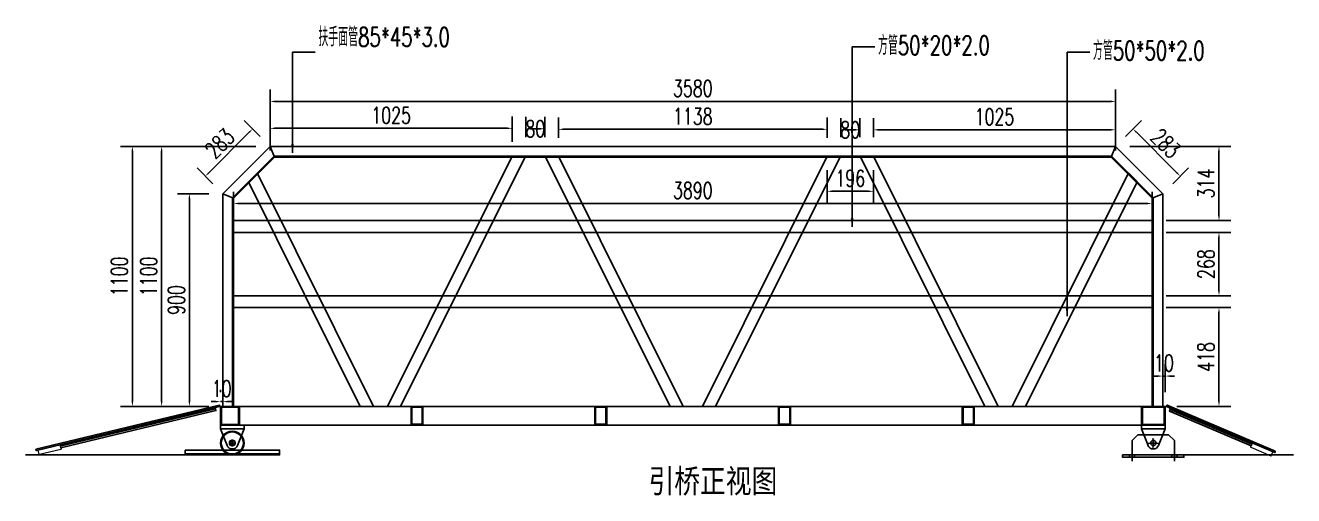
# Model space of a CAD drawing. Header units: millimetres. Extents: x -1612139 to -1305911, y 1242553 to 1536160.
# Drawn here: x -1552195 to -1546824, y 1246907 to 1248897 of the extents above; entities that cross this region are included whole.
import ezdxf

# ---------------------------------------------------------------- set-up
doc = ezdxf.new("R2010")
doc.units = ezdxf.units.MM
doc.header["$LTSCALE"] = 1000
for name, pattern in [('ACAD_ISO03W100', [30, 12, -18]), ('CENTER2', [28.575, 19.05, -3.175, 3.175, -3.175]), ('DASHED2', [0.375, 0.25, -0.125])]:
    doc.linetypes.add(name, pattern=pattern)
doc.layers.get('0').update_dxf_attribs({"linetype": 'CONTINUOUS'})
doc.layers.get('DEFPOINTS').update_dxf_attribs({"linetype": 'CONTINUOUS'})
doc.layers.add('0 [HR] Dim', color=6, linetype='CONTINUOUS', lineweight=13)
doc.styles.add('-宋体', font='', dxfattribs={"width": 0.8})
doc.styles.add('AIRAL', font='arial.ttf')
doc.styles.add('STANDARD_T3', font='simplex.shx', dxfattribs={"width": 0.7, "bigfont": 'gbcbig.shx'})
doc.styles.get('-宋体').set_extended_font_data('SimSun')
doc.dimstyles.new('03', dxfattribs={"dimscale": 30, "dimtxt": 2.5, "dimasz": 1.2, "dimexe": 1, "dimexo": 1.5, "dimgap": 0.5, "dimtad": 1, "dimdec": 0, "dimzin": 1, "dimdsep": 46, "dimtxsty": 'AIRAL', "dimcen": 1.5, "dimclrd": 256, "dimclre": 256, "dimclrt": 7, "dimadec": 0, "dimazin": 0, "dimtfac": 1, "dimtdec": 0, "dimtix": 1, "dimtmove": 0, "dimatfit": 0, "dimfxl": 1.25, "dimfxlon": 1, "dimlwd": -1, "dimlwe": -1, "dimarcsym": 0})
doc.dimstyles.new('W&&20', dxfattribs={"dimtxt": 70, "dimasz": 20, "dimexe": 50, "dimexo": 60, "dimgap": 20, "dimtad": 1, "dimdec": 0, "dimzin": 0, "dimdsep": 46, "dimtxsty": 'STANDARD_T3', "dimcen": 0.09, "dimclrd": 1, "dimclre": 1, "dimclrt": 7, "dimazin": 2, "dimtfac": 1, "dimtdec": 0, "dimtix": 1, "dimtmove": 2, "dimatfit": 3, "dimfxl": 100, "dimtolj": 1, "dimtzin": 0, "dimarcsym": 0})

# ---------------------------------------------------------------- blocks, each defined once
blk = doc.blocks.new('滚轮支架 -left')
for p, q in [((-50, 10), (-22.4, 81)), ((50, 10), (22.4, 81))]:
    blk.add_line(p, q)
at = {"color": 3, "linetype": 'CENTER2'}
for p, q in [((-15, 70), (15, 70)), ((0, 85), (0, 55))]:
    blk.add_line(p, q, dxfattribs=at)
blk.add_lwpolyline([(-50, 10), (50, 10), (50, -5), (-50, -5)], close=True)
blk.add_circle((0, 70), 11)
blk.add_arc((0, 70), 25, 26.1956, 153.8044)
blk = doc.blocks.new('滚轮')
for radius in [50, 47, 12.2, 10.3]:
    blk.add_circle((0, 0), radius)
blk = doc.blocks.new('Hole -side1')
at = {"color": 3, "linetype": 'CENTER2'}
blk.add_line((-12.9, 0), (26.4, 0), dxfattribs=at)
at = {"linetype": 'DASHED2'}
blk.add_lwpolyline([(0, -11), (10, -11), (10, 11), (0, 11)], close=True, dxfattribs=at)
blk = doc.blocks.new('*D73')
at = {"color": 1, "lineweight": -2, "transparency": 16777216}
for p, q in [((-1551418.5, 1248184.5), (-1551550.2, 1248184.5)), ((-1551500.2, 1247304.5), (-1551500.2, 1248164.5)), ((-1551418.5, 1247284.5), (-1551550.2, 1247284.5))]:
    blk.add_line(p, q, dxfattribs=at)
at = {"color": 1, "transparency": 16777216}
for points in [[(-1551503.5, 1248164.5), (-1551496.8, 1248164.5), (-1551500.2, 1248184.5)], [(-1551503.5, 1247304.5), (-1551496.8, 1247304.5), (-1551500.2, 1247284.5)]]:
    blk.add_solid(points, dxfattribs=at)
at = {"layer": 'DEFPOINTS', "color": 0, "transparency": 16777216}
for p in [(-1551500.2, 1248184.5), (-1551358.5, 1248184.5), (-1551358.5, 1247284.5)]:
    blk.add_point(p, dxfattribs=at)
at = {"color": 7, "transparency": 16777216, "insert": (-1551555.2, 1247734.5), "char_height": 70, "attachment_point": 5, "rotation": 90, "style": 'STANDARD_T3'}
blk.add_mtext('\\A1;900', dxfattribs=at)
blk = doc.blocks.new('*D74')
at = {"color": 1, "lineweight": -2, "transparency": 16777216}
for p, q in [((-1551418.4, 1248272.7), (-1551246.7, 1248444.4)), ((-1551200.9, 1248426.9), (-1551267.9, 1248493.9)), ((-1551400.9, 1248226.9), (-1551467.9, 1248293.9))]:
    blk.add_line(p, q, dxfattribs=at)
at = {"color": 1, "transparency": 16777216}
for points in [[(-1551249.1, 1248446.8), (-1551244.4, 1248442.1), (-1551232.6, 1248458.6)], [(-1551420.8, 1248275.1), (-1551416.1, 1248270.3), (-1551432.6, 1248258.6)]]:
    blk.add_solid(points, dxfattribs=at)
at = {"layer": 'DEFPOINTS', "color": 0, "transparency": 16777216}
for p in [(-1551232.6, 1248458.6), (-1551158.5, 1248384.5), (-1551358.5, 1248184.5)]:
    blk.add_point(p, dxfattribs=at)
at = {"color": 7, "transparency": 16777216, "insert": (-1551371.5, 1248397.4), "char_height": 70, "attachment_point": 5, "rotation": 45, "style": 'STANDARD_T3'}
blk.add_mtext('\\A1;283', dxfattribs=at)
blk = doc.blocks.new('*D75')
at = {"color": 1, "lineweight": -2, "transparency": 16777216}
for p, q in [((-1547536.1, 1248426.9), (-1547469, 1248493.9)), ((-1547318.5, 1248272.7), (-1547490.3, 1248444.4)), ((-1547336.1, 1248226.9), (-1547269, 1248293.9))]:
    blk.add_line(p, q, dxfattribs=at)
at = {"color": 1, "transparency": 16777216}
for points in [[(-1547487.9, 1248446.8), (-1547492.6, 1248442.1), (-1547504.4, 1248458.6)], [(-1547316.2, 1248275.1), (-1547320.9, 1248270.3), (-1547304.4, 1248258.6)]]:
    blk.add_solid(points, dxfattribs=at)
at = {"layer": 'DEFPOINTS', "color": 0, "transparency": 16777216}
for p in [(-1547504.4, 1248458.6), (-1547578.5, 1248384.5), (-1547378.5, 1248184.5)]:
    blk.add_point(p, dxfattribs=at)
at = {"color": 7, "transparency": 16777216, "insert": (-1547365.5, 1248397.4), "char_height": 70, "attachment_point": 5, "rotation": 315, "style": 'STANDARD_T3'}
blk.add_mtext('\\A1;283', dxfattribs=at)
blk = doc.blocks.new('*D49')
at = {"color": 1, "lineweight": -2, "transparency": 16777216}
for p, q in [((-1551158.5, 1248366.7), (-1551158.5, 1248624.9)), ((-1547578.5, 1248366.7), (-1547578.5, 1248624.9)), ((-1551138.5, 1248574.9), (-1547598.5, 1248574.9))]:
    blk.add_line(p, q, dxfattribs=at)
at = {"color": 1, "transparency": 16777216}
for points in [[(-1551138.5, 1248578.2), (-1551138.5, 1248571.5), (-1551158.5, 1248574.9)], [(-1547598.5, 1248578.2), (-1547598.5, 1248571.5), (-1547578.5, 1248574.9)]]:
    blk.add_solid(points, dxfattribs=at)
at = {"layer": 'DEFPOINTS', "color": 0, "transparency": 16777216}
for p in [(-1547578.5, 1248574.9), (-1551158.5, 1248306.7), (-1547578.5, 1248306.7)]:
    blk.add_point(p, dxfattribs=at)
at = {"color": 7, "transparency": 16777216, "insert": (-1549368.5, 1248629.9), "char_height": 70, "attachment_point": 5, "style": 'STANDARD_T3'}
blk.add_mtext('\\A1;3580', dxfattribs=at)
blk = doc.blocks.new('*D76')
at = {"color": 1, "lineweight": -2, "transparency": 16777216}
for p, q in [((-1551218.5, 1248384.5), (-1551791.6, 1248384.5)), ((-1551741.6, 1247304.5), (-1551741.6, 1248364.5)), ((-1551428.5, 1247284.5), (-1551791.6, 1247284.5))]:
    blk.add_line(p, q, dxfattribs=at)
at = {"color": 1, "transparency": 16777216}
for points in [[(-1551744.9, 1248364.5), (-1551738.3, 1248364.5), (-1551741.6, 1248384.5)], [(-1551744.9, 1247304.5), (-1551738.3, 1247304.5), (-1551741.6, 1247284.5)]]:
    blk.add_solid(points, dxfattribs=at)
at = {"layer": 'DEFPOINTS', "color": 0, "transparency": 16777216}
for p in [(-1551741.6, 1248384.5), (-1551158.5, 1248384.5), (-1551368.5, 1247284.5)]:
    blk.add_point(p, dxfattribs=at)
at = {"color": 7, "transparency": 16777216, "insert": (-1551796.6, 1247834.5), "char_height": 70, "attachment_point": 5, "rotation": 90, "style": 'STANDARD_T3'}
blk.add_mtext('\\A1;1100', dxfattribs=at)
blk = doc.blocks.new('*D77')
at = {"color": 1, "lineweight": -2, "transparency": 16777216}
for p, q in [((-1551368.5, 1247344.5), (-1551368.5, 1247354.6)), ((-1551358.5, 1247344.5), (-1551358.5, 1247354.6)), ((-1551388.5, 1247304.6), (-1551408.5, 1247304.6)), ((-1551368.5, 1247304.6), (-1551358.5, 1247304.6)), ((-1551338.5, 1247304.6), (-1551318.5, 1247304.6))]:
    blk.add_line(p, q, dxfattribs=at)
at = {"color": 1, "transparency": 16777216}
for points in [[(-1551388.5, 1247307.9), (-1551388.5, 1247301.2), (-1551368.5, 1247304.6)], [(-1551338.5, 1247307.9), (-1551338.5, 1247301.2), (-1551358.5, 1247304.6)]]:
    blk.add_solid(points, dxfattribs=at)
at = {"layer": 'DEFPOINTS', "color": 0, "transparency": 16777216}
for p in [(-1551368.5, 1247284.5), (-1551358.5, 1247304.6), (-1551358.5, 1247284.5)]:
    blk.add_point(p, dxfattribs=at)
at = {"color": 7, "transparency": 16777216, "insert": (-1551363.5, 1247359.6), "char_height": 70, "attachment_point": 5, "style": 'STANDARD_T3'}
blk.add_mtext('\\A1;10', dxfattribs=at)
blk = doc.blocks.new('*D78')
at = {"color": 1, "lineweight": -2, "transparency": 16777216}
for p, q in [((-1547378.5, 1247444.5), (-1547378.5, 1247462.7)), ((-1547368.5, 1247344.5), (-1547368.5, 1247462.7)), ((-1547398.5, 1247412.7), (-1547418.5, 1247412.7)), ((-1547378.5, 1247412.7), (-1547368.5, 1247412.7)), ((-1547348.5, 1247412.7), (-1547328.5, 1247412.7))]:
    blk.add_line(p, q, dxfattribs=at)
at = {"color": 1, "transparency": 16777216}
for points in [[(-1547398.5, 1247416), (-1547398.5, 1247409.3), (-1547378.5, 1247412.7)], [(-1547348.5, 1247416), (-1547348.5, 1247409.3), (-1547368.5, 1247412.7)]]:
    blk.add_solid(points, dxfattribs=at)
at = {"layer": 'DEFPOINTS', "color": 0, "transparency": 16777216}
for p in [(-1547378.5, 1247384.5), (-1547368.5, 1247412.7), (-1547368.5, 1247284.5)]:
    blk.add_point(p, dxfattribs=at)
at = {"color": 7, "transparency": 16777216, "insert": (-1547373.5, 1247467.7), "char_height": 70, "attachment_point": 5, "style": 'STANDARD_T3'}
blk.add_mtext('\\A1;10', dxfattribs=at)
blk = doc.blocks.new('*D79')
at = {"color": 1, "lineweight": -2, "transparency": 16777216}
for p, q in [((-1547363.5, 1247702.5), (-1547090.3, 1247702.5)), ((-1547140.3, 1247304.5), (-1547140.3, 1247682.5)), ((-1547318.5, 1247284.5), (-1547090.3, 1247284.5))]:
    blk.add_line(p, q, dxfattribs=at)
at = {"color": 1, "transparency": 16777216}
for points in [[(-1547143.6, 1247682.5), (-1547137, 1247682.5), (-1547140.3, 1247702.5)], [(-1547143.6, 1247304.5), (-1547137, 1247304.5), (-1547140.3, 1247284.5)]]:
    blk.add_solid(points, dxfattribs=at)
at = {"layer": 'DEFPOINTS', "color": 0, "transparency": 16777216}
for p in [(-1547423.5, 1247702.5), (-1547140.3, 1247702.5), (-1547378.5, 1247284.5)]:
    blk.add_point(p, dxfattribs=at)
at = {"color": 7, "transparency": 16777216, "insert": (-1547195.3, 1247493.5), "char_height": 70, "attachment_point": 5, "rotation": 90, "style": 'STANDARD_T3'}
blk.add_mtext('\\A1;418', dxfattribs=at)
blk = doc.blocks.new('*D80')
at = {"color": 1, "lineweight": -2, "transparency": 16777216}
for p, q in [((-1547363.5, 1248020.5), (-1547090.3, 1248020.5)), ((-1547140.3, 1247772.5), (-1547140.3, 1248000.5)), ((-1547363.5, 1247752.5), (-1547090.3, 1247752.5))]:
    blk.add_line(p, q, dxfattribs=at)
at = {"color": 1, "transparency": 16777216}
for points in [[(-1547143.6, 1248000.5), (-1547137, 1248000.5), (-1547140.3, 1248020.5)], [(-1547143.6, 1247772.5), (-1547137, 1247772.5), (-1547140.3, 1247752.5)]]:
    blk.add_solid(points, dxfattribs=at)
at = {"layer": 'DEFPOINTS', "color": 0, "transparency": 16777216}
for p in [(-1547423.5, 1248020.5), (-1547140.3, 1248020.5), (-1547423.5, 1247752.5)]:
    blk.add_point(p, dxfattribs=at)
at = {"color": 7, "transparency": 16777216, "insert": (-1547195.3, 1247886.5), "char_height": 70, "attachment_point": 5, "rotation": 90, "style": 'STANDARD_T3'}
blk.add_mtext('\\A1;268', dxfattribs=at)
blk = doc.blocks.new('*D81')
at = {"color": 1, "lineweight": -2, "transparency": 16777216}
for p, q in [((-1547518.5, 1248384.5), (-1547090.3, 1248384.5)), ((-1547140.3, 1248090.5), (-1547140.3, 1248364.5)), ((-1547363.5, 1248070.5), (-1547090.3, 1248070.5))]:
    blk.add_line(p, q, dxfattribs=at)
at = {"color": 1, "transparency": 16777216}
for points in [[(-1547143.6, 1248364.5), (-1547137, 1248364.5), (-1547140.3, 1248384.5)], [(-1547143.6, 1248090.5), (-1547137, 1248090.5), (-1547140.3, 1248070.5)]]:
    blk.add_solid(points, dxfattribs=at)
at = {"layer": 'DEFPOINTS', "color": 0, "transparency": 16777216}
for p in [(-1547578.5, 1248384.5), (-1547140.3, 1248384.5), (-1547423.5, 1248070.5)]:
    blk.add_point(p, dxfattribs=at)
at = {"color": 7, "transparency": 16777216, "insert": (-1547195.3, 1248227.5), "char_height": 70, "attachment_point": 5, "rotation": 90, "style": 'STANDARD_T3'}
blk.add_mtext('\\A1;314', dxfattribs=at)
blk = doc.blocks.new('*D83')
at = {"color": 1, "lineweight": -2, "transparency": 16777216}
for p, q in [((-1551218.5, 1248384.5), (-1551667.8, 1248384.5)), ((-1551617.8, 1247304.5), (-1551617.8, 1248364.5)), ((-1551418.5, 1247284.5), (-1551667.8, 1247284.5))]:
    blk.add_line(p, q, dxfattribs=at)
at = {"color": 1, "transparency": 16777216}
for points in [[(-1551621.2, 1248364.5), (-1551614.5, 1248364.5), (-1551617.8, 1248384.5)], [(-1551621.2, 1247304.5), (-1551614.5, 1247304.5), (-1551617.8, 1247284.5)]]:
    blk.add_solid(points, dxfattribs=at)
at = {"layer": 'DEFPOINTS', "color": 0, "transparency": 16777216}
for p in [(-1551617.8, 1248384.5), (-1551158.5, 1248384.5), (-1551358.5, 1247284.5)]:
    blk.add_point(p, dxfattribs=at)
at = {"color": 7, "transparency": 16777216, "insert": (-1551672.8, 1247834.5), "char_height": 70, "attachment_point": 5, "rotation": 90, "style": 'STANDARD_T3'}
blk.add_mtext('\\A1;1100', dxfattribs=at)
blk = doc.blocks.new('*D91')
at = {"color": 1, "lineweight": -2, "transparency": 16777216}
for p, q in [((-1551158.5, 1248444.5), (-1551158.5, 1248511.1)), ((-1550133.3, 1248403.5), (-1550133.3, 1248511.1)), ((-1551138.5, 1248461.1), (-1550153.3, 1248461.1))]:
    blk.add_line(p, q, dxfattribs=at)
at = {"color": 1, "transparency": 16777216}
for points in [[(-1551138.5, 1248464.5), (-1551138.5, 1248457.8), (-1551158.5, 1248461.1)], [(-1550153.3, 1248464.5), (-1550153.3, 1248457.8), (-1550133.3, 1248461.1)]]:
    blk.add_solid(points, dxfattribs=at)
at = {"layer": 'DEFPOINTS', "color": 0, "transparency": 16777216}
for p in [(-1550133.3, 1248461.1), (-1551158.5, 1248384.5), (-1550133.3, 1248343.5)]:
    blk.add_point(p, dxfattribs=at)
at = {"color": 7, "transparency": 16777216, "insert": (-1550645.9, 1248516.1), "char_height": 70, "attachment_point": 5, "style": 'STANDARD_T3'}
blk.add_mtext('\\A1;1025', dxfattribs=at)
blk = doc.blocks.new('*D62')
at = {"color": 1, "lineweight": -2, "transparency": 16777216}
for p, q in [((-1550075.4, 1248423.8), (-1550075.4, 1248509.2)), ((-1549995.4, 1248423.8), (-1549995.4, 1248509.2)), ((-1550055.4, 1248459.2), (-1550015.4, 1248459.2))]:
    blk.add_line(p, q, dxfattribs=at)
at = {"color": 1, "transparency": 16777216}
for points in [[(-1550055.4, 1248462.5), (-1550055.4, 1248455.8), (-1550075.4, 1248459.2)], [(-1550015.4, 1248462.5), (-1550015.4, 1248455.8), (-1549995.4, 1248459.2)]]:
    blk.add_solid(points, dxfattribs=at)
at = {"layer": 'DEFPOINTS', "color": 0, "transparency": 16777216}
for p in [(-1549995.4, 1248459.2), (-1550075.4, 1248363.8), (-1549995.4, 1248363.8)]:
    blk.add_point(p, dxfattribs=at)
at = {"color": 7, "transparency": 16777216, "insert": (-1550035.4, 1248459.2), "char_height": 70, "attachment_point": 5, "style": 'STANDARD_T3'}
blk.add_mtext('\\A1;80', dxfattribs=at)
blk = doc.blocks.new('*D63')
at = {"color": 1, "lineweight": -2, "transparency": 16777216}
for p, q in [((-1549937.5, 1248421), (-1549937.5, 1248506.9)), ((-1548799.6, 1248421), (-1548799.6, 1248506.9)), ((-1549917.5, 1248456.9), (-1548819.6, 1248456.9))]:
    blk.add_line(p, q, dxfattribs=at)
at = {"color": 1, "transparency": 16777216}
for points in [[(-1549917.5, 1248460.3), (-1549917.5, 1248453.6), (-1549937.5, 1248456.9)], [(-1548819.6, 1248460.3), (-1548819.6, 1248453.6), (-1548799.6, 1248456.9)]]:
    blk.add_solid(points, dxfattribs=at)
at = {"layer": 'DEFPOINTS', "color": 0, "transparency": 16777216}
for p in [(-1548799.6, 1248456.9), (-1549937.5, 1248361), (-1548799.6, 1248361)]:
    blk.add_point(p, dxfattribs=at)
at = {"color": 7, "transparency": 16777216, "insert": (-1549368.6, 1248511.9), "char_height": 70, "attachment_point": 5, "style": 'STANDARD_T3'}
blk.add_mtext('\\A1;1138', dxfattribs=at)
blk = doc.blocks.new('*D64')
at = {"color": 1, "lineweight": -2, "transparency": 16777216}
for p, q in [((-1548741.7, 1248424.2), (-1548741.7, 1248504.8)), ((-1548661.7, 1248424.2), (-1548661.7, 1248504.8)), ((-1548721.7, 1248454.8), (-1548681.7, 1248454.8))]:
    blk.add_line(p, q, dxfattribs=at)
at = {"color": 1, "transparency": 16777216}
for points in [[(-1548721.7, 1248458.2), (-1548721.7, 1248451.5), (-1548741.7, 1248454.8)], [(-1548681.7, 1248458.2), (-1548681.7, 1248451.5), (-1548661.7, 1248454.8)]]:
    blk.add_solid(points, dxfattribs=at)
at = {"layer": 'DEFPOINTS', "color": 0, "transparency": 16777216}
for p in [(-1548661.7, 1248454.8), (-1548741.7, 1248364.2), (-1548661.7, 1248364.2)]:
    blk.add_point(p, dxfattribs=at)
at = {"color": 7, "transparency": 16777216, "insert": (-1548701.7, 1248454.8), "char_height": 70, "attachment_point": 5, "style": 'STANDARD_T3'}
blk.add_mtext('\\A1;80', dxfattribs=at)
blk = doc.blocks.new('*D65')
at = {"color": 1, "lineweight": -2, "transparency": 16777216}
for p, q in [((-1548603.9, 1248424.2), (-1548603.9, 1248504.8)), ((-1547578.5, 1248465.2), (-1547578.5, 1248504.8)), ((-1548583.9, 1248454.8), (-1547598.5, 1248454.8))]:
    blk.add_line(p, q, dxfattribs=at)
at = {"color": 1, "transparency": 16777216}
for points in [[(-1548583.9, 1248458.2), (-1548583.9, 1248451.5), (-1548603.9, 1248454.8)], [(-1547598.5, 1248458.2), (-1547598.5, 1248451.5), (-1547578.5, 1248454.8)]]:
    blk.add_solid(points, dxfattribs=at)
at = {"layer": 'DEFPOINTS', "color": 0, "transparency": 16777216}
for p in [(-1547578.5, 1248454.8), (-1547578.5, 1248405.2), (-1548603.9, 1248364.2)]:
    blk.add_point(p, dxfattribs=at)
at = {"color": 7, "transparency": 16777216, "insert": (-1548091.2, 1248509.8), "char_height": 70, "attachment_point": 5, "style": 'STANDARD_T3'}
blk.add_mtext('\\A1;1025', dxfattribs=at)
blk = doc.blocks.new('220')
at = {"color": 7}
for points in [[(114346.7, -77376.5), (114396.7, -77376.5), (114396.7, -77298.5), (114346.7, -77298.5)], [(114349.7, -77373.5), (114393.7, -77373.5), (114393.7, -77301.5), (114349.7, -77301.5)]]:
    blk.add_lwpolyline(points, close=True, dxfattribs=at)
blk = doc.blocks.new('*D71')
at = {"color": 1, "lineweight": -2, "transparency": 16777216}
for p, q in [((-1548799.6, 1248283.5), (-1548799.6, 1248144.6)), ((-1548603.9, 1248283.5), (-1548603.9, 1248144.6)), ((-1548779.6, 1248194.6), (-1548623.9, 1248194.6))]:
    blk.add_line(p, q, dxfattribs=at)
at = {"color": 1, "transparency": 16777216}
for points in [[(-1548779.6, 1248198), (-1548779.6, 1248191.3), (-1548799.6, 1248194.6)], [(-1548623.9, 1248198), (-1548623.9, 1248191.3), (-1548603.9, 1248194.6)]]:
    blk.add_solid(points, dxfattribs=at)
at = {"layer": 'DEFPOINTS', "color": 0, "transparency": 16777216}
for p in [(-1548799.6, 1248343.5), (-1548603.9, 1248343.5), (-1548603.9, 1248194.6)]:
    blk.add_point(p, dxfattribs=at)
at = {"color": 7, "transparency": 16777216, "insert": (-1548701.7, 1248249.6), "char_height": 70, "attachment_point": 5, "style": 'STANDARD_T3'}
blk.add_mtext('\\A1;196', dxfattribs=at)
blk = doc.blocks.new('*D97')
at = {"color": 1, "lineweight": -2, "transparency": 16777216}
for p, q in [((-1551313.5, 1248130.5), (-1551313.5, 1248193)), ((-1547423.5, 1248130.5), (-1547423.5, 1248193)), ((-1551293.5, 1248143), (-1547443.5, 1248143))]:
    blk.add_line(p, q, dxfattribs=at)
at = {"color": 1, "transparency": 16777216}
for points in [[(-1551293.5, 1248146.3), (-1551293.5, 1248139.7), (-1551313.5, 1248143)], [(-1547443.5, 1248146.3), (-1547443.5, 1248139.7), (-1547423.5, 1248143)]]:
    blk.add_solid(points, dxfattribs=at)
at = {"layer": 'DEFPOINTS', "color": 0, "transparency": 16777216}
for p in [(-1547423.5, 1248143), (-1551313.5, 1248070.5), (-1547423.5, 1248070.5)]:
    blk.add_point(p, dxfattribs=at)
at = {"color": 7, "transparency": 16777216, "insert": (-1549368.5, 1248198), "char_height": 70, "attachment_point": 5, "style": 'STANDARD_T3'}
blk.add_mtext('\\A1;3890', dxfattribs=at)

msp = doc.modelspace()

# ---------------------------------------------------------------- linework, layer by layer
at = {"color": 3}
for p, q in [((-1551358.5, 1248184.5), (-1551158.5, 1248384.5)), ((-1551313.5, 1248165.8), (-1551139.8, 1248339.5)), ((-1551158.5, 1248384.5), (-1547578.5, 1248384.5)), ((-1547578.5, 1248384.5), (-1551158.5, 1248384.5)), ((-1551139.8, 1248339.5), (-1551158.5, 1248384.5)), ((-1547597.1, 1248339.5), (-1551139.8, 1248339.5)), ((-1547597.1, 1248339.5), (-1547578.5, 1248384.5)), ((-1547597.1, 1248339.5), (-1547423.5, 1248165.8)), ((-1547578.5, 1248384.5), (-1547378.5, 1248184.5)), ((-1551358.5, 1247284.5), (-1551358.5, 1248184.5)), ((-1551313.5, 1248165.8), (-1551358.5, 1248184.5)), ((-1547378.5, 1247284.5), (-1547378.5, 1248184.5)), ((-1551313.5, 1247284.5), (-1551313.5, 1248165.8)), ((-1547423.5, 1247284.5), (-1547423.5, 1248165.8)), ((-1551368.5, 1247284.5), (-1547368.5, 1247284.5)), ((-1551368.5, 1247204.5), (-1551368.5, 1247284.5)), ((-1551368.5, 1247204.5), (-1551368.5, 1247284.5)), ((-1547368.5, 1247204.5), (-1547368.5, 1247284.5)), ((-1547368.5, 1247204.5), (-1547368.5, 1247255.5)), ((-1551368.5, 1247204.5), (-1547368.5, 1247204.5))]:
    msp.add_line(p, q, dxfattribs=at)
at = {"color": 3, "linetype": 'ACAD_ISO03W100'}
for p, q in [((-1551316.3, 1248168.7), (-1551141.5, 1248343.5)), ((-1547595.5, 1248343.5), (-1551141.5, 1248343.5)), ((-1547595.5, 1248343.5), (-1547419.5, 1248167.5)), ((-1551317.5, 1247284.5), (-1551317.5, 1248166.7)), ((-1547419.5, 1247284.5), (-1547419.5, 1248167.5))]:
    msp.add_line(p, q, dxfattribs=at)
at = {"color": 2}
for p, q in [((-1550661.7, 1247284.5), (-1550133.3, 1248343.5)), ((-1550605.9, 1247284.5), (-1550077.4, 1248343.5)), ((-1550075.4, 1248343.5), (-1550133.3, 1248343.5)), ((-1549995.4, 1248343.5), (-1549937.5, 1248343.5)), ((-1549464.9, 1247284.5), (-1549993.4, 1248343.5)), ((-1549409.1, 1247284.5), (-1549937.5, 1248343.5)), ((-1549327.9, 1247284.5), (-1548799.4, 1248343.5)), ((-1549272, 1247284.5), (-1548743.5, 1248343.5)), ((-1548131.4, 1247284.5), (-1548659.9, 1248343.5)), ((-1548075.6, 1247284.5), (-1548604, 1248343.5)), ((-1551250, 1248234.9), (-1550777.1, 1247284.5)), ((-1551212.7, 1248272.2), (-1550721.3, 1247284.5)), ((-1547524.2, 1248272.2), (-1548015.7, 1247284.5)), ((-1547486.9, 1248234.9), (-1547959.8, 1247284.5)), ((-1547487.5, 1248235.5), (-1547524.2, 1248272.2))]:
    msp.add_line(p, q, dxfattribs=at)
at = {"color": 4}
msp.add_line((-1547378.5, 1248184.5), (-1547423.5, 1248165.8), dxfattribs=at)
at = {"color": 3, "lineweight": 5}
for p, q in [((-1547378.5, 1247284.5), (-1547378.5, 1248184.5)), ((-1551368.5, 1247204.5), (-1551368.5, 1247284.5)), ((-1551368.5, 1247224.5), (-1551368.5, 1247284.5)), ((-1551368.5, 1247224.5), (-1551368.5, 1247284.5)), ((-1551368.5, 1247204.5), (-1551368.5, 1247284.5)), ((-1551368.5, 1247224.5), (-1551368.5, 1247284.5)), ((-1551368.5, 1247224.5), (-1551368.5, 1247284.5)), ((-1547468.5, 1247204.5), (-1547468.5, 1247284.5)), ((-1547368.5, 1247224.5), (-1547368.5, 1247284.5)), ((-1547368.5, 1247204.5), (-1547368.5, 1247284.5)), ((-1551368.5, 1247204.5), (-1547368.5, 1247204.5))]:
    msp.add_line(p, q, dxfattribs=at)
at = {"color": 0}
for p, q in [((-1551313.5, 1248070.5), (-1547423.5, 1248070.5)), ((-1551313.5, 1248020.5), (-1547423.5, 1248020.5)), ((-1551313.5, 1247752.5), (-1547423.5, 1247752.5)), ((-1551313.5, 1247702.5), (-1547423.5, 1247702.5)), ((-1551318.5, 1247079.2), (-1552194.8, 1247079.2))]:
    msp.add_line(p, q, dxfattribs=at)
at = {"color": 1}
for p, q in [((-1551313.5, 1247284.5), (-1551313.5, 1247334.9)), ((-1547423.5, 1247334.9), (-1547423.5, 1247284.5)), ((-1551368.5, 1247284.5), (-1551368.5, 1247284.5)), ((-1551368.5, 1247284.5), (-1551368.5, 1247284.5)), ((-1547423.5, 1247284.5), (-1551313.5, 1247284.5)), ((-1547369.3, 1247283.9), (-1547369.3, 1247283.9)), ((-1547369.3, 1247283.9), (-1547369.3, 1247283.9))]:
    msp.add_line(p, q, dxfattribs=at)
for p, q in [((-1547353.5, 1247164.5), (-1547483.5, 1247164.5)), ((-1547353.5, 1247164.5), (-1547483.5, 1247164.5)), ((-1547508.5, 1247139.5), (-1547508.5, 1247079.5)), ((-1547508.5, 1247139.5), (-1547508.5, 1247079.5)), ((-1547328.5, 1247079.5), (-1547328.5, 1247139.5)), ((-1547328.5, 1247079.5), (-1547328.5, 1247139.5)), ((-1547508.5, 1247079.5), (-1547328.5, 1247079.5)), ((-1547508.5, 1247079.5), (-1547328.5, 1247079.5))]:
    msp.add_line(p, q)
for points in [[(-1552150.6, 1247102.8), (-1552149.4, 1247098, 0.414214), (-1552148.2, 1247097.2), (-1551372.7, 1247283.4, 0.416514), (-1551372, 1247284.6), (-1551372.9, 1247288.5, 0.411917), (-1551374.1, 1247289.2)], [(-1546902, 1247092.5), (-1546903.1, 1247089.7, -0.414214), (-1546904.5, 1247089.2), (-1547362.5, 1247283.6, -0.416514), (-1547363, 1247284.9), (-1547361.4, 1247288.6, -0.411917), (-1547360.1, 1247289.1), (-1546903, 1247095.1, -0.414214)]]:
    msp.add_lwpolyline(points, format="xyb", close=True)
for points in [[(-1552048.1, 1247121.3), (-1551390.8, 1247279.1), (-1551387.7, 1247266.4), (-1552045.1, 1247108.6)], [(-1546999.3, 1247129.5), (-1547345.4, 1247276.4), (-1547350.5, 1247264.4), (-1547004.3, 1247117.5)], [(-1551518.5, 1247099.5), (-1551118.5, 1247099.5), (-1551118.5, 1247083.2), (-1551518.5, 1247083.2)], [(-1551518.5, 1247099.5), (-1551118.5, 1247099.5), (-1551118.5, 1247083.2), (-1551518.5, 1247083.2)], [(-1551518.5, 1247099.5), (-1551118.5, 1247099.5), (-1551118.5, 1247083.2), (-1551518.5, 1247083.2)], [(-1551518.5, 1247079.2), (-1551118.5, 1247079.2), (-1551118.5, 1247083.2), (-1551518.5, 1247083.2)], [(-1551518.5, 1247079.2), (-1551118.5, 1247079.2), (-1551118.5, 1247083.2), (-1551518.5, 1247083.2)], [(-1551518.5, 1247079.2), (-1551118.5, 1247079.2), (-1551118.5, 1247083.2), (-1551518.5, 1247083.2)], [(-1547548.5, 1247079.5), (-1547288.5, 1247079.5), (-1547288.5, 1247069.5), (-1547548.5, 1247069.5)], [(-1547548.5, 1247079.5), (-1547288.5, 1247079.5), (-1547288.5, 1247069.5), (-1547548.5, 1247069.5)]]:
    msp.add_lwpolyline(points, close=True)
for points in [[(-1552046.9, 1247116.4), (-1551389.6, 1247274.2)], [(-1547001.2, 1247124.9), (-1547347.3, 1247271.8)], [(-1547483.5, 1247164.5), (-1547508.5, 1247139.5)], [(-1547483.5, 1247164.5), (-1547508.5, 1247139.5)], [(-1547353.5, 1247164.5), (-1547328.5, 1247139.5)], [(-1547353.5, 1247164.5), (-1547328.5, 1247139.5)], [(-1547288.5, 1247079.5), (-1546824.2, 1247079.5)]]:
    msp.add_lwpolyline(points)
at = {"color": 3}
for points in [[(-1551368.5, 1247284.5), (-1547368.5, 1247284.5), (-1547368.5, 1247204.5), (-1551368.5, 1247204.5)], [(-1551364.5, 1247280.5), (-1551292.5, 1247280.5), (-1551292.5, 1247208.5), (-1551364.5, 1247208.5)], [(-1551364.5, 1247280.5), (-1551292.5, 1247280.5), (-1551292.5, 1247208.5), (-1551364.5, 1247208.5)], [(-1547468.5, 1247284.5), (-1547368.5, 1247284.5), (-1547368.5, 1247204.5), (-1547468.5, 1247204.5)], [(-1547464.5, 1247280.5), (-1547372.5, 1247280.5), (-1547372.5, 1247208.5), (-1547464.5, 1247208.5)]]:
    msp.add_lwpolyline(points, close=True, dxfattribs=at)
at = {"color": 3, "lineweight": 5}
for points in [[(-1551368.5, 1247284.5), (-1551288.5, 1247284.5), (-1551288.5, 1247204.5), (-1551368.5, 1247204.5)], [(-1551364.5, 1247280.5), (-1551292.5, 1247280.5), (-1551292.5, 1247208.5), (-1551364.5, 1247208.5)], [(-1551364.5, 1247280.5), (-1551292.5, 1247280.5), (-1551292.5, 1247208.5), (-1551364.5, 1247208.5)], [(-1547368.5, 1247284.5), (-1547468.5, 1247284.5), (-1547468.5, 1247204.5), (-1547368.5, 1247204.5)], [(-1547372.5, 1247280.5), (-1547464.5, 1247280.5), (-1547464.5, 1247208.5), (-1547372.5, 1247208.5)]]:
    msp.add_lwpolyline(points, close=True, dxfattribs=at)
at = {"lineweight": 5}
for points in [[(-1552048.1, 1247121.3), (-1552043.9, 1247103.7, -0.414214), (-1552044.6, 1247102.5), (-1552135, 1247080.8, -0.414214), (-1552136.2, 1247081.5), (-1552140.5, 1247099.1)], [(-1546999.3, 1247129.5), (-1547006.3, 1247112.8, 0.414214), (-1547005.8, 1247111.5), (-1546920.2, 1247075.2, 0.414214), (-1546918.9, 1247075.7), (-1546911.8, 1247092.3)]]:
    msp.add_lwpolyline(points, format="xyb", dxfattribs=at)
at = {"layer": '0 [HR] Dim', "color": 3, "linetype": 'CENTER2'}
for p, q in [((-1547446.5, 1247129.5), (-1547390.5, 1247129.5)), ((-1547446.5, 1247129.5), (-1547390.5, 1247129.5)), ((-1547418.5, 1247109.5), (-1547418.5, 1247149.5)), ((-1547418.5, 1247109.5), (-1547418.5, 1247149.5))]:
    msp.add_line(p, q, dxfattribs=at)

# ---------------------------------------------------------------- block references
at = {"color": 7}
for p in [(-1664907.9, 1324582.9), (-1664129.9, 1324582.9), (-1663351.9, 1324582.9), (-1662573.9, 1324582.9)]:
    msp.add_blockref('220', p, dxfattribs=at)
for name, p, rotation in [('滚轮支架 -left', (-1551318.5, 1247199.5), 180), ('滚轮支架 -left', (-1551318.5, 1247199.5), 180), ('滚轮支架 -left', (-1551318.5, 1247199.5), 180), ('滚轮支架 -left', (-1551318.5, 1247199.5), 180), ('滚轮支架 -left', (-1551318.5, 1247199.5), 180), ('滚轮支架 -left', (-1551318.5, 1247199.5), 180), ('滚轮支架 -left', (-1547418.5, 1247199.5), 180), ('滚轮支架 -left', (-1547418.5, 1247199.5), 180), ('Hole -side1', (-1547508.5, 1247079.5), 270), ('Hole -side1', (-1547508.5, 1247079.5), 270), ('Hole -side1', (-1547328.5, 1247079.5), 270), ('Hole -side1', (-1547328.5, 1247079.5), 270)]:
    msp.add_blockref(name, p, dxfattribs=dict(rotation=rotation))
msp.add_blockref('滚轮', (-1551318.5, 1247129.5))
msp.add_blockref('滚轮', (-1551318.5, 1247129.5))
msp.add_blockref('滚轮', (-1551318.5, 1247129.5))

# ---------------------------------------------------------------- texts
at = {"color": 4, "char_height": 80, "width": 669.938, "attachment_point": 1, "style": 'STANDARD_T3'}
for s, insert in [('{\\C256;扶手面管85*45*3.0}', (-1550953.9, 1248888)), ('{\\C256;方管50*20*2.0}', (-1548583.9, 1248852.2)), ('{\\C256;方管50*50*2.0}', (-1547674, 1248830.1))]:
    msp.add_mtext(s, dxfattribs=dict(at, insert=insert))
at = {"lineweight": 5, "insert": (-1549556.3, 1247018.4), "char_height": 100, "attachment_point": 1, "style": '-宋体'}
msp.add_mtext_dynamic_manual_height_columns('引桥正视图', width=810.885, gutter_width=25, heights=[0], dxfattribs=at)

# ---------------------------------------------------------------- dimensions: what is measured, and where the dimension line sits
at = {"color": 0}
for base, p1, p2, picture, middle in [((-1547578.5, 1248574.9), (-1551158.5, 1248306.7), (-1547578.5, 1248306.7), '*D49', (-1549368.5, 1248629.9)), ((-1550133.3, 1248461.1), (-1551158.5, 1248384.5), (-1550133.3, 1248343.5), '*D91', (-1550645.9, 1248516.1)), ((-1548799.6, 1248456.9), (-1549937.5, 1248361), (-1548799.6, 1248361), '*D63', (-1549368.6, 1248511.9)), ((-1547578.5, 1248454.8), (-1548603.9, 1248364.2), (-1547578.5, 1248405.2), '*D65', (-1548091.2, 1248509.8)), ((-1548603.9, 1248194.6), (-1548799.6, 1248343.5), (-1548603.9, 1248343.5), '*D71', (-1548701.7, 1248249.6)), ((-1547368.5, 1247412.7), (-1547378.5, 1247384.5), (-1547368.5, 1247284.5), '*D78', (-1547373.5, 1247467.7)), ((-1551358.5, 1247304.6), (-1551368.5, 1247284.5), (-1551358.5, 1247284.5), '*D77', (-1551363.5, 1247359.6))]:
    dim = msp.add_linear_dim(base=base, p1=p1, p2=p2, dimstyle='W&&20', dxfattribs=at)
    dim.commit()
    dim.dimension.update_dxf_attribs({"geometry": picture, "text_midpoint": middle})
for base, p1, p2, picture, middle in [((-1549995.4, 1248459.2), (-1550075.4, 1248363.8), (-1549995.4, 1248363.8), '*D62', (-1550035.4, 1248459.2)), ((-1548661.7, 1248454.8), (-1548741.7, 1248364.2), (-1548661.7, 1248364.2), '*D64', (-1548701.7, 1248454.8))]:
    dim = msp.add_linear_dim(base=base, p1=p1, p2=p2, dimstyle='W&&20', dxfattribs=at)
    dim.commit()
    dim.dimension.update_dxf_attribs({"geometry": picture, "text_midpoint": middle, "dimtype": 160})
for p1, p2, distance, picture, middle in [((-1551358.5, 1248184.5), (-1551158.5, 1248384.5), 104.8, '*D74', (-1551371.5, 1248397.4)), ((-1547378.5, 1248184.5), (-1547578.5, 1248384.5), -104.8, '*D75', (-1547365.5, 1248397.4))]:
    dim = msp.add_aligned_dim(p1=p1, p2=p2, distance=distance, dimstyle='W&&20', dxfattribs=at)
    dim.commit()
    dim.dimension.update_dxf_attribs({"geometry": picture, "text_midpoint": middle})
for base, p1, p2, picture, middle in [((-1551741.6, 1248384.5), (-1551368.5, 1247284.5), (-1551158.5, 1248384.5), '*D76', (-1551796.6, 1247834.5)), ((-1551617.8, 1248384.5), (-1551358.5, 1247284.5), (-1551158.5, 1248384.5), '*D83', (-1551672.8, 1247834.5)), ((-1547140.3, 1248384.5), (-1547423.5, 1248070.5), (-1547578.5, 1248384.5), '*D81', (-1547195.3, 1248227.5)), ((-1551500.2, 1248184.5), (-1551358.5, 1247284.5), (-1551358.5, 1248184.5), '*D73', (-1551555.2, 1247734.5)), ((-1547140.3, 1248020.5), (-1547423.5, 1247752.5), (-1547423.5, 1248020.5), '*D80', (-1547195.3, 1247886.5)), ((-1547140.3, 1247702.5), (-1547378.5, 1247284.5), (-1547423.5, 1247702.5), '*D79', (-1547195.3, 1247493.5))]:
    dim = msp.add_linear_dim(base=base, p1=p1, p2=p2, angle=90, dimstyle='W&&20', dxfattribs=at)
    dim.commit()
    dim.dimension.update_dxf_attribs({"geometry": picture, "text_midpoint": middle})
dim = msp.add_aligned_dim(p1=(-1551313.5, 1248070.5), p2=(-1547423.5, 1248070.5), distance=72.5, dimstyle='W&&20')
dim.commit()
dim.dimension.update_dxf_attribs({"geometry": '*D97', "text_midpoint": (-1549368.5, 1248198)})

# ---------------------------------------------------------------- leaders
at = {"color": 4}
for points in [[(-1551063.6, 1248357.7), (-1551063.6, 1248783.6), (-1550967, 1248783.6)], [(-1548693.6, 1248044.2), (-1548693.6, 1248805.7), (-1548597, 1248805.7)], [(-1547783.7, 1247666.3), (-1547783.7, 1248783.6), (-1547687.1, 1248783.6)]]:
    msp.add_leader(points, dimstyle='03', dxfattribs=at)

doc.saveas('drawing.dxf')
